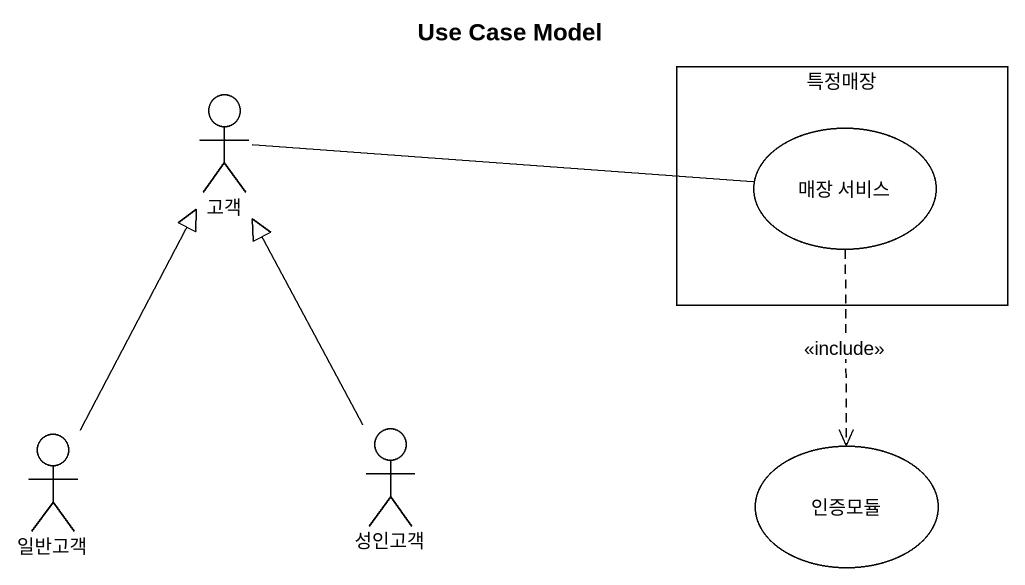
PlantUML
@startuml
title Use Case Model
actor 고객
rectangle 특정매장 {
  usecase "매장 서비스" as 매장_서비스
}
actor 성인고객
actor 일반고객
usecase 인증모듈
고객 -right- 매장_서비스
매장_서비스 ..> 인증모듈 : <<include>>
성인고객 -up-|> 고객
일반고객 -up-|> 고객
@enduml
